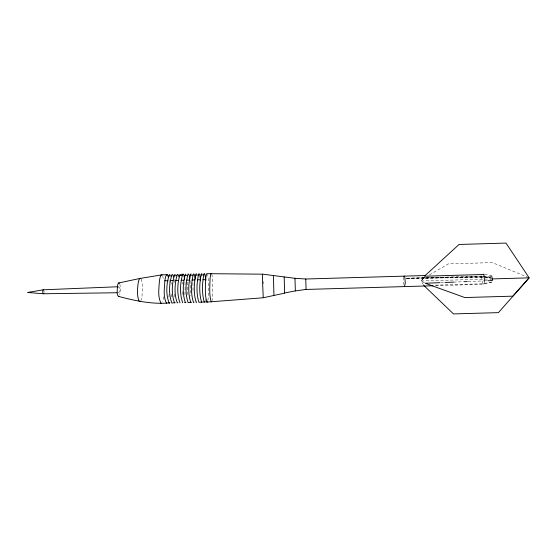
<?xml version="1.0" encoding="UTF-8"?>
<svg xmlns="http://www.w3.org/2000/svg" width="557" height="557" viewBox="0 0 557 557"><rect width="100%" height="100%" fill="white"/><g stroke="black" fill="none" stroke-linecap="round" stroke-linejoin="round"><path stroke-width="0.42" stroke-dasharray="2.79 2.09" d="M44.073 292.307L44.059 290.928M490.745 275.938L490.383 277.421L481.777 276.634L481.951 281.229L483.26 284.3L491.845 282.065M423.438 284.843L421.141 280.986L423.536 278.312L481.777 276.62L481.833 276.035L490.418 277.045L406.164 278.277L481.833 276.035M481.777 276.62L490.383 277.421L490.383 279.544M403.672 277.316L403.86 284.669M207.852 300.502L208.29 297.549A18.249 1.859 88.3 0 0 208.75 288.665L208.346 278.472L207.636 274.316M205.185 300.578L205.429 299.172M484.472 282.148L483.636 284.265M424.525 282.879L421.141 280.986L424.427 276.202M423.536 278.312L425.729 277.038M429.384 274.921L448.385 263.886L492.311 262.598L528.349 277.511M491.615 282.315L491.037 282.009L482.766 283.771L433.36 285.205M440.664 282.636L444.103 282.503M453.551 282.12L462.999 281.745M468.159 281.536L483.622 280.916M484.479 280.881L487.062 280.777M421.141 280.986L491.128 278.946M435.665 285.685L483.26 284.3M406.164 278.256L481.777 276.634M406.164 278.284L490.383 277.428M484.667 274.197L491.218 275.645M118.3 292.474L118.725 292.731A5.104 1.107 88.3 0 0 119.372 291.144L119.428 287.76L118.773 286.723A5.09 1.1 88.4 0 0 118.3 287.523M141.172 278.966L142.46 284.801L142.028 296.213A19.105 3.627 88.2 0 1 140.97 300.209M162.602 275.631L163.654 279.781M119.873 284.021L120.444 288.296L120.04 293.323A11.105 2.409 88.3 0 1 119.706 294.653M211.876 274.19L212.781 281.417L212.718 295.454A23.638 2.291 88.3 0 1 212.12 300.376M168.91 279.628L169.224 282.691M174.167 279.475L174.473 282.538M190.076 280.533L190.376 289.194A18.249 2.305 88.3 0 1 190 296.108M171.848 282.615L171.925 284.349M184.966 282.232L185.126 289.348A18.242 2.43 88.3 0 1 184.715 296.261M182.341 282.308L182.418 284.042M192.868 282.865L193 289.118A18.249 2.242 88.3 0 1 192.882 292.717M187.584 282.155L187.751 289.271A18.242 2.367 88.3 0 1 187.354 296.185M263.196 281.557L263.266 283.715M182.431 291.631A18.242 2.493 88.3 0 1 182.076 296.338M163.598 296.874A23.624 3.822 88.2 0 1 162.505 301.817M169.133 294.291A18.242 2.813 88.3 0 1 168.548 298.698M174.404 294.138A18.242 2.688 88.3 0 1 173.847 298.545M171.772 294.214A18.242 2.75 88.3 0 1 171.194 298.622"/><path stroke-width="0.84" d="M284.174 277.017L284.634 293.135L263.141 297.786L206.995 302.082C204.558 294.987 205.519 287.022 205.672 279.593A23.359 2.367 88.4 0 1 206.765 273.668L262.702 274.176L294.966 278.298L305.744 279.008L425.026 275.534M294.938 278.834L294.966 278.298L295.349 290.893L284.634 292.989M492.256 280.178L491.928 276.85A4.017 1.072 88.3 0 0 491.476 275.84M305.682 279.454L305.744 279.008L306.078 289.417L295.328 290.928L295.294 290.524M201.878 273.668L201.411 273.821C199.35 282.942 198.953 293.274 201.599 302.242M200.583 280.227L199.685 274.552L199.211 273.745L198.731 273.898C196.593 282.998 196.175 293.379 198.898 302.319L207.441 301.769L206.995 302.082M196.551 273.821L196.05 273.981C193.843 283.053 193.404 293.483 196.203 302.395L196.705 302.082M195.194 278.862L194.386 274.705L193.885 273.905L193.37 274.058C191.093 283.109 190.626 293.595 193.502 302.472L194.017 302.159M191.225 273.981L190.696 274.135C188.336 283.158 187.855 293.699 190.8 302.555L191.336 302.235L188.106 302.632C185.084 293.811 185.585 283.214 188.015 274.211L188.558 274.058L189.088 274.859L189.812 278.194M185.899 274.135L185.335 274.295C182.835 283.262 182.306 293.915 185.404 302.709L185.968 302.388L184.625 302.43M184.68 279.168L183.789 275.012L183.239 274.211L182.661 274.371C180.085 283.318 179.535 294.026 182.71 302.785M183.239 274.211L179.981 274.448C177.335 283.367 176.764 294.138 180.008 302.862M179.006 276.857L177.913 274.371L177.307 274.524C174.585 283.416 173.993 294.249 177.314 302.945L177.92 302.625M175.246 274.448L174.626 274.608C171.835 283.464 171.222 294.354 174.613 303.022L175.239 302.702M484.527 281.543L484.089 275.715A6.266 1.608 88.3 0 0 483.406 274.141M173.728 277.017L172.586 274.524L171.953 274.685C169.084 283.513 168.451 294.465 171.918 303.099L173.895 302.736M169.927 274.601L169.272 274.761C166.334 283.562 165.673 294.576 169.217 303.175L169.878 302.855C152.653 304.582 135.086 300.829 118.432 296.366L117.631 295.259L117.13 292.62L117.457 285.818A11.049 2.388 88.4 0 1 118.641 282.97L119.504 283.235M492.214 280.575L487.918 280.742M168.458 277.17L167.267 274.685L166.599 274.838A23.345 3.579 88.4 0 0 164.858 280.784C164.489 288.108 162.957 296.603 166.522 303.252M205.832 280.074L204.983 274.392L204.544 273.591L204.085 273.745C202.114 282.893 201.697 293.156 204.301 302.166M273.933 295.078L273.431 275.764M263.245 297.542L262.444 279.203A19.335 0.564 88.4 0 1 262.605 274.309L262.702 274.176M403.832 276.592L404.25 276.14A6.259 0.968 88.3 0 1 404.918 278.02L405.273 283.235L404.514 286.59A6.273 0.968 88.3 0 1 404.285 286.263M211.737 301.643L211.319 301.957C208.993 294.82 209.898 286.904 210.031 279.468A23.359 2.235 88.4 0 1 211.054 273.543L211.472 273.39M140.322 301.233L139.654 301.483L139.013 300.94C136.82 295.391 137.426 289.132 138.122 283.332A18.924 3.558 88.5 0 1 139.884 278.479L161.941 274.838L167.267 274.685M118.432 296.366L118.878 296.227M161.941 274.838L161.245 274.998A23.345 3.739 88.5 0 0 159.413 280.944C158.989 288.268 157.485 296.79 161.126 303.412M118.641 282.97L140.545 278.34M27.864 292.425L43.418 289.793L117.903 286.758M439.807 282.671L425.2 283.255L464.768 297.549L512.851 296.164L529.15 277.839L505.993 243.075L459.045 244.467L424.427 276.202L483.977 274.469M444.959 282.469L453.551 282.12M463.863 281.71L467.295 281.57M168.639 275.882L171.326 275.806M174.021 275.729L176.715 275.645M179.41 275.569L182.097 275.492M184.792 275.409L187.486 275.332M190.181 275.255L192.875 275.172M195.57 275.095L198.264 275.019M200.959 274.935L203.653 274.859M164.858 280.784L167.573 280.707M170.296 280.624L173.018 280.547M175.734 280.463L178.456 280.387M181.178 280.31L183.901 280.227M186.623 280.15L189.338 280.067M192.061 279.99L194.783 279.913M197.505 279.83L200.228 279.753M202.95 279.705L205.672 279.593M491.991 278.918L529.15 277.839L498.411 312.637L453.495 313.925L423.828 285.483M306.044 289.445L433.067 285.762M116.998 292.752L43.432 293.769L27.864 292.481M43.62 289.856L43.418 289.793A2.451 0.773 88.3 0 0 42.868 290.698L42.792 292.634L43.432 293.769A2.451 0.773 88.3 0 0 43.836 293.33"/></g></svg>
